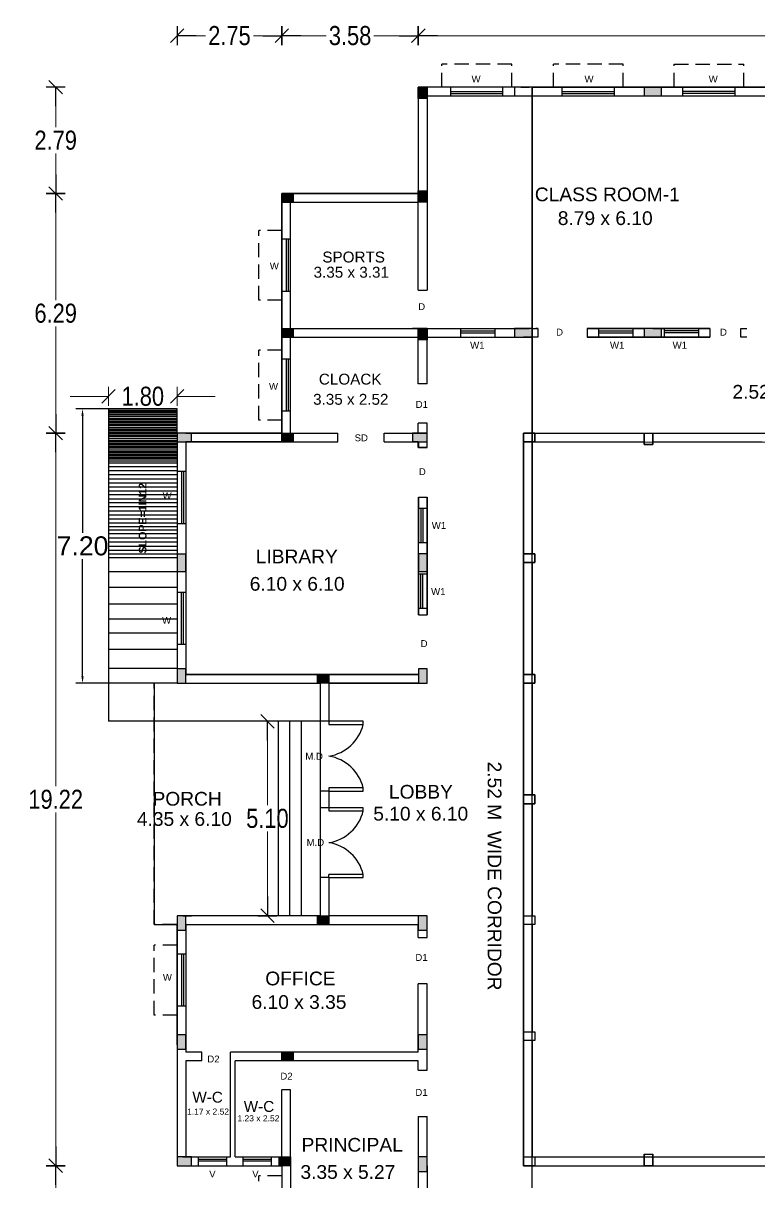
# Model space of a CAD drawing. Header units: metres. Extents: x 54 to 366, y 88 to 219.
# Drawn here: x 53.58 to 72.87, y 187.04 to 217.44 of the extents above; entities that cross this region are included whole.
import ezdxf

# ---------------------------------------------------------------- set-up
doc = ezdxf.new("R2010")
doc.units = ezdxf.units.M
doc.linetypes.add('HIDDEN2', pattern=[0.1875, 0.125, -0.0625])
doc.layers.get('Defpoints').update_dxf_attribs({"lineweight": 18})
doc.layers.add('BLK_1_DA_RAMP_1', color=1, linetype='Continuous', lineweight=0)
for name, color, linetype in [('BLK_1_FLR_0_BLT_UP_AREA_EXISTING', 26, 'Continuous'), ('BLK_1_FLR_0_EXIT_WIDTH_DOOR', 2, 'Continuous'), ('ED', 7, 'Continuous')]:
    doc.layers.add(name, color=color, linetype=linetype)
doc.styles.add('1', font='arialbd.ttf', dxfattribs={"height": 0.45})
doc.styles.get("Standard").update_dxf_attribs({"font": 'arial.ttf', "height": 0.5})
doc.styles.add('style1', font='ARIALN.TTF', dxfattribs={"height": 0.5})
doc.dimstyles.new('11', dxfattribs={"dimtxt": 0.5, "dimasz": 0.5, "dimexe": 0.18, "dimexo": 0.0625, "dimgap": 0.09, "dimtad": 0, "dimtih": 1, "dimtoh": 1, "dimzin": 0, "dimdsep": 46, "dimtxsty": 'style1', "dimblk": 'AR', "dimcen": 0.09, "dimse1": 1, "dimse2": 1, "dimclrd": 256, "dimadec": 0, "dimazin": 0, "dimtfac": 0.7, "dimtofl": 0, "dimtmove": 0, "dimatfit": 3, "dimfxl": 0, "dimfrac": 1, "dimtolj": 1, "dimtzin": 0, "dimlwd": 20, "dimarcsym": 0})
doc.dimstyles.new('STANDARD$0', dxfattribs={"dimtxt": 7, "dimasz": 3, "dimexe": 3, "dimexo": 1, "dimgap": 1.5, "dimtad": 1, "dimdec": 1, "dimzin": 1, "dimdsep": 46, "dimlunit": 4, "dimtxsty": 'Standard', "dimblk": 'OBLIQUE', "dimcen": 0.09375, "dimdle": 1, "dimclrd": 8, "dimclre": 8, "dimclrt": 7, "dimadec": 1, "dimazin": 0, "dimtfac": 1, "dimtdec": 1, "dimtix": 1, "dimtmove": 2, "dimatfit": 3, "dimldrblk": 'ARCHTICK', "dimfxl": 0, "dimfrac": 2, "dimtolj": 1, "dimtzin": 0, "dimarcsym": 0})
pattern_1 = [(0, (0, 0), (0, 6.985), [5.08, -1.905]), (90, (0, 0), (-6.985, 4e-16), [5.08, -1.905])]

# ---------------------------------------------------------------- blocks, each defined once
blk = doc.blocks.new('AR')
for p, q in [((-1, 0), (0, 0)), ((-0.354, -0.354), (0.354, 0.354)), ((0, -0.5), (0, 0.5))]:
    blk.add_line(p, q)
blk = doc.blocks.new('*D67')
at = {"layer": 'Defpoints', "color": 0}
for p in [(60.359, 217.116), (57.614, 206.686), (60.359, 206.686)]:
    blk.add_point(p, dxfattribs=at)
at = {"layer": 'ED', "lineweight": 20}
for p, q in [((58.114, 217.116), (58.359, 217.116)), ((59.859, 217.116), (59.614, 217.116))]:
    blk.add_line(p, q, dxfattribs=at)
at = {"layer": 'ED', "lineweight": 20, "xscale": 0.5, "yscale": 0.5, "zscale": 0.5, "rotation": 180}
blk.add_blockref('AR', (57.614, 217.116), dxfattribs=at)
at = {"layer": 'ED', "lineweight": 20, "xscale": 0.5, "yscale": 0.5, "zscale": 0.5}
blk.add_blockref('AR', (60.359, 217.116), dxfattribs=at)
at = {"layer": 'ED', "color": 0, "insert": (58.987, 217.116), "char_height": 0.5, "attachment_point": 5, "style": 'style1'}
blk.add_mtext('\\A1;2.75', dxfattribs=at)
blk = doc.blocks.new('*D68')
at = {"layer": 'Defpoints', "color": 0}
for p in [(63.939, 217.116), (63.939, 215.766), (60.359, 206.686)]:
    blk.add_point(p, dxfattribs=at)
at = {"layer": 'ED', "lineweight": 20}
for p, q in [((60.859, 217.116), (61.526, 217.116)), ((63.439, 217.116), (62.772, 217.116))]:
    blk.add_line(p, q, dxfattribs=at)
at = {"layer": 'ED', "lineweight": 20, "xscale": 0.5, "yscale": 0.5, "zscale": 0.5, "rotation": 180}
blk.add_blockref('AR', (60.359, 217.116), dxfattribs=at)
at = {"layer": 'ED', "lineweight": 20, "xscale": 0.5, "yscale": 0.5, "zscale": 0.5}
blk.add_blockref('AR', (63.939, 217.116), dxfattribs=at)
at = {"layer": 'ED', "color": 0, "insert": (62.149, 217.116), "char_height": 0.5, "attachment_point": 5, "style": 'style1'}
blk.add_mtext('\\A1;3.58', dxfattribs=at)
blk = doc.blocks.new('*D69')
at = {"layer": 'Defpoints', "color": 0}
for p in [(91.954, 217.116), (91.954, 216.366), (63.939, 215.766)]:
    blk.add_point(p, dxfattribs=at)
at = {"layer": 'ED', "lineweight": 20}
for p, q in [((64.439, 217.116), (77.163, 217.116)), ((91.454, 217.116), (78.73, 217.116))]:
    blk.add_line(p, q, dxfattribs=at)
at = {"layer": 'ED', "lineweight": 20, "xscale": 0.5, "yscale": 0.5, "zscale": 0.5, "rotation": 180}
blk.add_blockref('AR', (63.939, 217.116), dxfattribs=at)
at = {"layer": 'ED', "lineweight": 20, "xscale": 0.5, "yscale": 0.5, "zscale": 0.5}
blk.add_blockref('AR', (91.954, 217.116), dxfattribs=at)
at = {"layer": 'ED', "color": 0, "insert": (77.947, 217.116), "char_height": 0.5, "attachment_point": 5, "style": 'style1'}
blk.add_mtext('\\A1;28.02', dxfattribs=at)
blk = doc.blocks.new('*D59')
at = {"layer": 'Defpoints', "color": 0}
for p in [(57.614, 187.466), (60.359, 181.136), (57.614, 173.94)]:
    blk.add_point(p, dxfattribs=at)
at = {"layer": 'ED', "lineweight": 20}
for p, q in [((58.114, 173.94), (58.359, 173.94)), ((59.859, 173.94), (59.614, 173.94))]:
    blk.add_line(p, q, dxfattribs=at)
at = {"layer": 'ED', "lineweight": 20, "xscale": 0.5, "yscale": 0.5, "zscale": 0.5, "rotation": 180}
blk.add_blockref('AR', (57.614, 173.94), dxfattribs=at)
at = {"layer": 'ED', "lineweight": 20, "xscale": 0.5, "yscale": 0.5, "zscale": 0.5}
blk.add_blockref('AR', (60.359, 173.94), dxfattribs=at)
at = {"layer": 'ED', "color": 0, "insert": (58.987, 173.94), "char_height": 0.5, "attachment_point": 5, "style": 'style1'}
blk.add_mtext('\\A1;2.75', dxfattribs=at)
blk = doc.blocks.new('*D60')
at = {"layer": 'Defpoints', "color": 0}
for p in [(63.939, 215.766), (54.43, 212.976), (63.939, 212.976)]:
    blk.add_point(p, dxfattribs=at)
at = {"layer": 'ED', "lineweight": 20}
for p, q in [((54.43, 215.266), (54.43, 214.717)), ((54.43, 213.476), (54.43, 214.026))]:
    blk.add_line(p, q, dxfattribs=at)
at = {"layer": 'ED', "lineweight": 20, "xscale": 0.5, "yscale": 0.5, "zscale": 0.5}
for p, rotation in [((54.43, 215.766), 90), ((54.43, 212.976), 270)]:
    blk.add_blockref('AR', p, dxfattribs=dict(at, rotation=rotation))
at = {"layer": 'ED', "color": 0, "insert": (54.43, 214.371), "char_height": 0.5, "attachment_point": 5, "style": 'style1'}
blk.add_mtext('\\A1;2.79', dxfattribs=at)
blk = doc.blocks.new('*D61')
at = {"layer": 'Defpoints', "color": 0}
for p in [(62.335, 212.976), (54.43, 206.686), (56.01, 206.686)]:
    blk.add_point(p, dxfattribs=at)
at = {"layer": 'ED', "lineweight": 20}
for p, q in [((54.43, 212.476), (54.43, 210.177)), ((54.43, 207.186), (54.43, 209.486))]:
    blk.add_line(p, q, dxfattribs=at)
at = {"layer": 'ED', "lineweight": 20, "xscale": 0.5, "yscale": 0.5, "zscale": 0.5}
for p, rotation in [((54.43, 212.976), 90), ((54.43, 206.686), 270)]:
    blk.add_blockref('AR', p, dxfattribs=dict(at, rotation=rotation))
at = {"layer": 'ED', "color": 0, "insert": (54.43, 209.831), "char_height": 0.5, "attachment_point": 5, "style": 'style1'}
blk.add_mtext('\\A1;6.29', dxfattribs=at)
blk = doc.blocks.new('*D62')
at = {"layer": 'Defpoints', "color": 0}
for p in [(56.01, 206.686), (54.43, 187.466), (57.614, 187.466)]:
    blk.add_point(p, dxfattribs=at)
at = {"layer": 'ED', "lineweight": 20}
for p, q in [((54.43, 206.186), (54.43, 197.422)), ((54.43, 187.966), (54.43, 196.731))]:
    blk.add_line(p, q, dxfattribs=at)
at = {"layer": 'ED', "lineweight": 20, "xscale": 0.5, "yscale": 0.5, "zscale": 0.5}
for p, rotation in [((54.43, 206.686), 90), ((54.43, 187.466), 270)]:
    blk.add_blockref('AR', p, dxfattribs=dict(at, rotation=rotation))
at = {"layer": 'ED', "color": 0, "insert": (54.43, 197.076), "char_height": 0.5, "attachment_point": 5, "style": 'style1'}
blk.add_mtext('\\A1;19.22', dxfattribs=at)
blk = doc.blocks.new('*D63')
at = {"layer": 'Defpoints', "color": 0}
for p in [(57.614, 187.466), (54.43, 181.136), (60.359, 181.136)]:
    blk.add_point(p, dxfattribs=at)
at = {"layer": 'ED', "lineweight": 20}
for p, q in [((54.43, 186.966), (54.43, 184.647)), ((54.43, 181.636), (54.43, 183.956))]:
    blk.add_line(p, q, dxfattribs=at)
at = {"layer": 'ED', "lineweight": 20, "xscale": 0.5, "yscale": 0.5, "zscale": 0.5}
for p, rotation in [((54.43, 187.466), 90), ((54.43, 181.136), 270)]:
    blk.add_blockref('AR', p, dxfattribs=dict(at, rotation=rotation))
at = {"layer": 'ED', "color": 0, "insert": (54.43, 184.301), "char_height": 0.5, "attachment_point": 5, "style": 'style1'}
blk.add_mtext('\\A1;6.33', dxfattribs=at)
blk = doc.blocks.new('*D66')
at = {"layer": 'BLK_1_DA_RAMP_1', "color": 0, "lineweight": -2}
for p, q in [((56.479, 207.326), (54.954, 207.326)), ((55.134, 207.146), (55.134, 204.072)), ((55.134, 200.306), (55.134, 203.381)), ((56.486, 200.126), (54.954, 200.126))]:
    blk.add_line(p, q, dxfattribs=at)
at = {"layer": 'BLK_1_DA_RAMP_1', "color": 0}
for points in [[(55.104, 207.146), (55.164, 207.146), (55.134, 207.326)], [(55.104, 200.306), (55.164, 200.306), (55.134, 200.126)]]:
    blk.add_solid(points, dxfattribs=at)
at = {"layer": 'Defpoints', "color": 0}
for p in [(56.542, 207.326), (55.134, 200.126), (56.548, 200.126)]:
    blk.add_point(p, dxfattribs=at)
at = {"layer": 'BLK_1_DA_RAMP_1', "color": 0, "insert": (55.134, 203.726), "char_height": 0.5, "attachment_point": 5}
blk.add_mtext('\\A1;7.20', dxfattribs=at)
blk = doc.blocks.new('*D76')
at = {"layer": 'BLK_1_DA_RAMP_1', "lineweight": 20}
for p, q in [((55.314, 207.652), (54.814, 207.652)), ((58.114, 207.652), (58.614, 207.652))]:
    blk.add_line(p, q, dxfattribs=at)
at = {"layer": 'Defpoints', "color": 0}
for p in [(55.814, 207.652), (55.814, 207.326), (57.614, 207.326)]:
    blk.add_point(p, dxfattribs=at)
at = {"layer": 'BLK_1_DA_RAMP_1', "lineweight": 20, "xscale": 0.5, "yscale": 0.5, "zscale": 0.5}
blk.add_blockref('AR', (55.814, 207.652), dxfattribs=at)
at = {"layer": 'BLK_1_DA_RAMP_1', "lineweight": 20, "xscale": 0.5, "yscale": 0.5, "zscale": 0.5, "rotation": 180}
blk.add_blockref('AR', (57.614, 207.652), dxfattribs=at)
at = {"layer": 'BLK_1_DA_RAMP_1', "color": 0, "insert": (56.714, 207.652), "char_height": 0.5, "attachment_point": 5, "style": 'style1'}
blk.add_mtext('\\A1;1.80', dxfattribs=at)
blk = doc.blocks.new('*D108')
at = {"layer": 'BLK_1_FLR_0_EXIT_WIDTH_DOOR', "lineweight": 20}
for p, q in [((59.982, 198.626), (59.982, 196.922)), ((59.982, 194.526), (59.982, 196.231))]:
    blk.add_line(p, q, dxfattribs=at)
at = {"layer": 'Defpoints', "color": 0}
for p in [(60.264, 199.126), (59.982, 194.026), (60.264, 194.026)]:
    blk.add_point(p, dxfattribs=at)
at = {"layer": 'BLK_1_FLR_0_EXIT_WIDTH_DOOR', "lineweight": 20, "xscale": 0.5, "yscale": 0.5, "zscale": 0.5}
for p, rotation in [((59.982, 199.126), 90), ((59.982, 194.026), 270)]:
    blk.add_blockref('AR', p, dxfattribs=dict(at, rotation=rotation))
at = {"layer": 'BLK_1_FLR_0_EXIT_WIDTH_DOOR', "color": 0, "insert": (59.982, 196.576), "char_height": 0.5, "attachment_point": 5, "style": 'style1'}
blk.add_mtext('\\A1;5.10', dxfattribs=at)

msp = doc.modelspace()

# ---------------------------------------------------------------- hatches: boundary and pattern name
at = {"ltscale": 0.23}
h = msp.add_hatch(color=0, dxfattribs=at)
h.dxf.hatch_style = 1
h.paths.add_polyline_path([(63.939, 215.466), (64.169, 215.466), (64.169, 215.766), (63.939, 215.766)])
h = msp.add_hatch()
h.set_pattern_fill('ANGLE', color=256)
h.set_pattern_definition(pattern_1)
h.paths.add_polyline_path([(66.464, 215.536), (66.924, 215.536), (66.924, 215.766), (66.464, 215.766)])
h = msp.add_hatch(color=0, dxfattribs=at)
h.dxf.hatch_style = 1
h.paths.add_polyline_path([(70.319, 215.536), (70.319, 215.766), (69.859, 215.766), (69.859, 215.536)])
h = msp.add_hatch(color=0, dxfattribs=at)
h.dxf.hatch_style = 1
h.paths.add_polyline_path([(60.659, 212.746), (60.659, 212.976), (60.359, 212.976), (60.359, 212.746)])
h = msp.add_hatch(color=0, dxfattribs=at)
h.dxf.hatch_style = 1
h.paths.add_polyline_path([(63.939, 212.746), (64.169, 212.746), (64.169, 213.046), (63.939, 213.046)])
h = msp.add_hatch(color=0, dxfattribs=at)
h.dxf.hatch_style = 1
h.paths.add_polyline_path([(60.659, 209.206), (60.659, 209.436), (60.359, 209.436), (60.359, 209.206)])
h = msp.add_hatch(color=0, dxfattribs=at)
h.dxf.hatch_style = 1
h.paths.add_polyline_path([(63.939, 209.136), (64.169, 209.136), (64.169, 209.436), (63.939, 209.436)])
h = msp.add_hatch(color=0, dxfattribs=at)
h.dxf.hatch_style = 1
h.paths.add_polyline_path([(66.924, 209.206), (66.924, 209.436), (66.464, 209.436), (66.464, 209.206)])
h = msp.add_hatch(color=0, dxfattribs=at)
h.dxf.hatch_style = 1
h.paths.add_polyline_path([(70.319, 209.206), (70.319, 209.436), (69.859, 209.436), (69.859, 209.206)])
h = msp.add_hatch(color=0, dxfattribs=at)
h.dxf.hatch_style = 1
h.paths.add_polyline_path([(57.614, 206.686), (57.994, 206.686), (57.994, 206.456), (57.614, 206.456)])
h = msp.add_hatch(color=0, dxfattribs=at)
h.dxf.hatch_style = 1
h.paths.add_polyline_path([(60.659, 206.456), (60.659, 206.686), (60.359, 206.686), (60.359, 206.456)])
h = msp.add_hatch(color=0, dxfattribs=at)
h.dxf.hatch_style = 1
h.paths.add_polyline_path([(63.789, 206.456), (63.789, 206.686), (64.169, 206.686), (64.169, 206.456)])
h = msp.add_hatch()
h.set_pattern_fill('ANGLE', color=256)
h.set_pattern_definition(pattern_1)
h.paths.add_polyline_path([(66.994, 206.686), (66.694, 206.686), (66.694, 206.456), (66.994, 206.456)])
h.paths.add_polyline_path([(70.089, 206.456), (70.089, 206.686), (69.859, 206.686), (69.859, 206.456)])
h.paths.add_polyline_path([(73.184, 206.455), (73.184, 206.686), (72.954, 206.686), (72.954, 206.455)])
h.paths.add_polyline_path([(76.614, 206.455), (76.614, 206.686), (76.384, 206.686), (76.384, 206.455)])
h.paths.add_polyline_path([(79.704, 206.454), (79.704, 206.686), (79.474, 206.686), (79.474, 206.454)])
h.paths.add_polyline_path([(82.874, 206.454), (82.874, 206.684), (82.574, 206.684), (82.574, 206.454), (82.644, 206.454)])
h = msp.add_hatch(color=0, dxfattribs=at)
h.dxf.hatch_style = 1
h.paths.add_polyline_path([(57.614, 203.054), (57.844, 203.054), (57.844, 203.514), (57.614, 203.514)])
h = msp.add_hatch(color=0, dxfattribs=at)
h.dxf.hatch_style = 1
h.paths.add_polyline_path([(63.944, 203.061), (64.174, 203.061), (64.174, 203.521), (63.944, 203.521)])
h = msp.add_hatch()
h.set_pattern_fill('ANGLE', color=256)
h.set_pattern_definition(pattern_1)
h.paths.add_polyline_path([(66.994, 203.521), (66.694, 203.521), (66.694, 203.291), (66.994, 203.291)])
h.paths.add_polyline_path([(66.994, 200.356), (66.694, 200.356), (66.694, 200.126), (66.994, 200.126)])
h.paths.add_polyline_path([(66.994, 197.194), (66.694, 197.194), (66.694, 196.964), (66.994, 196.964)])
h.paths.add_polyline_path([(66.994, 194.026), (66.694, 194.026), (66.694, 193.796), (66.994, 193.796)])
h.paths.add_polyline_path([(66.994, 190.981), (66.694, 190.981), (66.694, 190.751), (66.994, 190.751)])
h = msp.add_hatch(color=0, dxfattribs=at)
h.dxf.hatch_style = 1
h.paths.add_polyline_path([(57.844, 200.506), (57.844, 200.126), (57.614, 200.126), (57.614, 200.506)])
h = msp.add_hatch(color=0, dxfattribs=at)
h.dxf.hatch_style = 1
h.paths.add_polyline_path([(61.594, 200.126), (61.594, 200.356), (61.294, 200.356), (61.294, 200.126)])
h = msp.add_hatch(color=0, dxfattribs=at)
h.dxf.hatch_style = 1
h.paths.add_polyline_path([(64.174, 200.506), (64.174, 200.126), (63.944, 200.126), (63.944, 200.506)])
h = msp.add_hatch(color=0, dxfattribs=at)
h.dxf.hatch_style = 1
h.paths.add_polyline_path([(57.844, 194.026), (57.844, 193.646), (57.614, 193.646), (57.614, 194.026)])
h = msp.add_hatch(color=0, dxfattribs=at)
h.dxf.hatch_style = 1
h.paths.add_polyline_path([(61.594, 193.796), (61.594, 194.026), (61.294, 194.026), (61.294, 193.796)])
h = msp.add_hatch(color=0, dxfattribs=at)
h.dxf.hatch_style = 1
h.paths.add_polyline_path([(64.169, 194.026), (64.169, 193.646), (63.939, 193.646), (63.939, 194.026)])
h = msp.add_hatch(color=0, dxfattribs=at)
h.dxf.hatch_style = 1
h.paths.add_polyline_path([(57.844, 190.901), (57.844, 190.521), (57.614, 190.521), (57.614, 190.901)])
h = msp.add_hatch(color=0, dxfattribs=at)
h.dxf.hatch_style = 1
h.paths.add_polyline_path([(64.169, 190.901), (64.169, 190.521), (63.939, 190.521), (63.939, 190.901)])
h = msp.add_hatch(color=0, dxfattribs=at)
h.dxf.hatch_style = 1
h.paths.add_polyline_path([(60.659, 190.216), (60.659, 190.446), (60.359, 190.446), (60.359, 190.216)])
h = msp.add_hatch(color=0, dxfattribs=at)
h.dxf.hatch_style = 1
h.paths.add_polyline_path([(57.614, 187.696), (57.994, 187.696), (57.994, 187.466), (57.614, 187.466)])
h = msp.add_hatch(color=0, dxfattribs=at)
h.dxf.hatch_style = 1
h.paths.add_polyline_path([(60.589, 187.466), (60.589, 187.696), (60.289, 187.696), (60.289, 187.466)])
h = msp.add_hatch(color=0, dxfattribs=at)
h.dxf.hatch_style = 1
h.paths.add_polyline_path([(64.169, 187.696), (64.169, 187.316), (63.939, 187.316), (63.939, 187.696)])
h = msp.add_hatch()
h.set_pattern_fill('ANGLE', color=256)
h.set_pattern_definition(pattern_1)
h.paths.add_polyline_path([(66.994, 187.696), (66.694, 187.696), (66.694, 187.466), (66.994, 187.466)])
h.paths.add_polyline_path([(70.089, 187.766), (69.859, 187.766), (69.859, 187.466), (70.089, 187.466)])
h.paths.add_polyline_path([(73.184, 187.766), (72.954, 187.766), (72.954, 187.466), (73.184, 187.466)])
h.paths.add_polyline_path([(76.614, 187.766), (76.384, 187.766), (76.384, 187.466), (76.614, 187.466)])
h.paths.add_polyline_path([(79.704, 187.766), (79.474, 187.766), (79.474, 187.466), (79.704, 187.466)])
h.paths.add_polyline_path([(82.874, 187.696), (82.574, 187.696), (82.574, 187.466), (82.874, 187.466)])

# ---------------------------------------------------------------- linework, layer by layer
at = {"linetype": 'HIDDEN2', "ltscale": 3}
for p, q in [((64.557, 215.766), (64.557, 216.366)), ((66.387, 216.366), (64.557, 216.366)), ((66.387, 215.766), (66.387, 216.366)), ((67.481, 215.766), (67.481, 216.366)), ((69.311, 216.366), (67.481, 216.366)), ((69.311, 215.766), (69.311, 216.366)), ((70.648, 215.766), (70.648, 216.366)), ((70.648, 216.366), (72.478, 216.366)), ((72.478, 215.766), (72.478, 216.366)), ((60.359, 212.006), (59.759, 212.006)), ((59.759, 210.176), (59.759, 212.006)), ((60.359, 210.176), (59.759, 210.176)), ((60.359, 208.861), (59.759, 208.861)), ((59.759, 207.031), (59.759, 208.861)), ((60.359, 207.031), (59.759, 207.031)), ((57.014, 193.796), (57.014, 200.126)), ((57.609, 193.796), (57.014, 193.796)), ((57.614, 193.248), (57.014, 193.248)), ((57.014, 191.418), (57.014, 193.248)), ((57.614, 191.418), (57.014, 191.418)), ((60.359, 187.199), (59.759, 187.199)), ((59.759, 185.369), (59.759, 187.199))]:
    msp.add_line(p, q, dxfattribs=at)
at = {"color": 0, "ltscale": 0.23}
for p, q in [((66.694, 215.766), (63.939, 215.766)), ((63.939, 215.766), (63.939, 212.976)), ((66.624, 215.766), (66.854, 215.766)), ((66.924, 215.766), (82.644, 215.766)), ((72.549, 215.766), (72.779, 215.766)), ((64.169, 215.536), (82.644, 215.536)), ((64.169, 215.536), (64.169, 210.436)), ((60.359, 206.686), (60.359, 212.976)), ((60.359, 212.976), (63.939, 212.976)), ((60.739, 212.976), (60.359, 212.976)), ((60.359, 212.746), (60.739, 212.746)), ((60.359, 212.746), (60.739, 212.746)), ((60.589, 209.436), (60.589, 212.746)), ((60.589, 212.746), (63.939, 212.746)), ((63.939, 210.436), (63.939, 212.746)), ((63.939, 210.436), (64.169, 210.436)), ((60.359, 209.206), (60.739, 209.206)), ((60.589, 209.436), (63.939, 209.436)), ((60.589, 206.686), (60.589, 209.206)), ((60.589, 209.206), (63.939, 209.206)), ((64.169, 209.436), (63.789, 209.436)), ((63.789, 209.206), (63.939, 209.206)), ((63.939, 209.436), (64.169, 209.436)), ((63.939, 207.985), (63.939, 209.206)), ((64.169, 209.436), (66.694, 209.436)), ((64.169, 209.206), (66.924, 209.206)), ((64.169, 207.985), (64.169, 209.206)), ((66.624, 209.436), (66.854, 209.436)), ((67.074, 209.206), (66.694, 209.206)), ((66.924, 209.436), (67.074, 209.436)), ((67.074, 209.436), (67.024, 209.436)), ((67.074, 209.436), (67.074, 209.206)), ((69.859, 209.436), (68.369, 209.436)), ((68.369, 209.436), (68.369, 209.206)), ((68.369, 209.436), (69.859, 209.436)), ((71.579, 209.206), (68.369, 209.206)), ((68.369, 209.206), (71.579, 209.206)), ((71.579, 209.436), (70.089, 209.436)), ((70.089, 209.436), (71.579, 209.436)), ((71.579, 209.436), (71.579, 209.206)), ((72.394, 209.206), (72.394, 209.436)), ((72.394, 209.436), (72.544, 209.436)), ((72.394, 209.436), (72.444, 209.436)), ((72.544, 209.206), (72.394, 209.206)), ((72.399, 209.436), (72.549, 209.436)), ((72.549, 209.206), (72.399, 209.206)), ((64.169, 207.985), (64.169, 208.306)), ((64.169, 207.985), (63.939, 207.985)), ((55.814, 207.326), (55.814, 199.126)), ((63.939, 206.686), (63.939, 206.948)), ((64.169, 206.948), (63.939, 206.948)), ((64.169, 206.686), (64.169, 206.948)), ((64.169, 206.686), (64.169, 206.948)), ((57.994, 206.686), (57.614, 206.686)), ((57.614, 206.686), (57.614, 200.361)), ((57.614, 206.456), (57.994, 206.456)), ((57.839, 206.686), (60.359, 206.686)), ((60.589, 206.456), (57.839, 206.456)), ((57.839, 206.456), (60.589, 206.456)), ((57.844, 206.456), (57.844, 200.361)), ((57.994, 206.456), (57.994, 206.686)), ((60.359, 206.456), (60.739, 206.456)), ((60.589, 206.686), (61.824, 206.686)), ((60.589, 206.456), (61.824, 206.456)), ((61.824, 206.456), (61.824, 206.686)), ((63.044, 206.686), (63.789, 206.686)), ((63.044, 206.456), (63.044, 206.686)), ((63.044, 206.456), (63.789, 206.456)), ((64.169, 206.686), (63.789, 206.686)), ((63.789, 206.686), (64.169, 206.686)), ((64.169, 206.686), (63.789, 206.686)), ((63.939, 206.456), (63.789, 206.456)), ((63.789, 206.456), (63.939, 206.456)), ((63.789, 206.456), (64.169, 206.456)), ((63.939, 206.306), (63.939, 206.456)), ((63.944, 206.456), (63.944, 206.306)), ((64.169, 206.306), (64.169, 206.686)), ((64.169, 206.456), (64.169, 206.686)), ((66.994, 206.686), (66.694, 206.686)), ((66.694, 206.456), (66.994, 206.456)), ((66.994, 206.456), (66.994, 206.686)), ((69.859, 206.686), (69.859, 206.386)), ((70.089, 206.386), (70.089, 206.686)), ((64.169, 206.306), (63.939, 206.306)), ((63.944, 206.306), (63.944, 206.356)), ((63.944, 206.306), (64.174, 206.306)), ((69.859, 206.386), (70.089, 206.386)), ((63.944, 203.816), (63.944, 205.011)), ((63.944, 205.011), (64.174, 205.011)), ((63.944, 205.011), (63.944, 203.816)), ((64.174, 201.916), (64.174, 205.011)), ((64.174, 205.011), (64.174, 201.916)), ((63.944, 202.996), (63.944, 203.816)), ((66.994, 203.521), (66.694, 203.521)), ((66.994, 203.291), (66.994, 203.521)), ((66.694, 203.291), (66.994, 203.291)), ((63.944, 201.916), (63.944, 202.996)), ((63.944, 202.996), (63.944, 201.916)), ((63.944, 201.916), (64.174, 201.916)), ((57.614, 200.506), (57.614, 200.126)), ((57.839, 200.356), (63.939, 200.356)), ((63.939, 200.356), (57.839, 200.356)), ((57.844, 200.126), (57.844, 200.506)), ((61.364, 200.356), (61.594, 200.356)), ((63.944, 200.506), (63.944, 200.126)), ((64.174, 200.126), (64.174, 200.506)), ((66.994, 200.356), (66.694, 200.356)), ((66.994, 200.126), (66.994, 200.356)), ((57.614, 200.126), (57.844, 200.126)), ((57.839, 200.126), (61.364, 200.126)), ((61.594, 200.126), (64.169, 200.126)), ((63.939, 200.126), (61.594, 200.126)), ((63.944, 200.126), (64.174, 200.126)), ((66.694, 200.126), (66.994, 200.126)), ((66.994, 197.194), (66.694, 197.194)), ((66.994, 196.964), (66.994, 197.194)), ((66.694, 196.964), (66.994, 196.964)), ((57.614, 194.026), (57.614, 187.466)), ((61.364, 194.026), (57.614, 194.026)), ((57.764, 194.026), (57.994, 194.026)), ((61.364, 194.026), (61.214, 194.026)), ((64.169, 194.026), (61.594, 194.026)), ((64.169, 193.456), (64.169, 194.026)), ((57.844, 193.796), (57.844, 190.446)), ((57.844, 193.796), (63.939, 193.796)), ((61.594, 193.796), (61.364, 193.796)), ((63.939, 193.456), (63.939, 193.796)), ((63.939, 193.456), (64.169, 193.456)), ((63.939, 190.446), (63.939, 192.236)), ((64.169, 192.236), (63.939, 192.236)), ((64.169, 190.446), (64.169, 192.236)), ((57.619, 190.821), (57.614, 190.821)), ((58.264, 190.216), (58.264, 190.446)), ((63.939, 190.446), (59.014, 190.446)), ((59.014, 190.216), (59.014, 190.446)), ((64.169, 189.974), (64.169, 190.446)), ((58.264, 190.216), (57.844, 190.216)), ((57.844, 190.216), (57.844, 187.696)), ((59.014, 187.696), (59.014, 190.216)), ((63.939, 190.216), (59.134, 190.216)), ((59.134, 187.696), (59.134, 190.216)), ((63.939, 189.974), (63.939, 190.216)), ((63.939, 189.974), (64.169, 189.974)), ((60.589, 189.456), (60.359, 189.456)), ((60.359, 187.696), (60.359, 189.456)), ((60.589, 187.466), (60.589, 189.456)), ((63.939, 188.754), (64.169, 188.754)), ((63.939, 188.754), (63.939, 184.946)), ((64.169, 188.661), (64.169, 188.754)), ((64.169, 187.466), (64.169, 188.661)), ((57.764, 187.696), (57.994, 187.696)), ((57.844, 187.696), (59.014, 187.696)), ((59.134, 187.696), (60.359, 187.696)), ((69.859, 187.766), (69.859, 187.466)), ((70.089, 187.466), (70.089, 187.766)), ((57.614, 187.466), (60.359, 187.466)), ((60.359, 187.466), (60.359, 181.146)), ((60.589, 187.466), (60.589, 184.946)), ((63.939, 187.316), (64.169, 187.316)), ((64.169, 187.466), (64.169, 184.946)), ((69.859, 187.466), (70.089, 187.466))]:
    msp.add_line(p, q, dxfattribs=at)
at = {"color": 0, "lineweight": 25, "ltscale": 0.23}
for p, q in [((64.787, 215.536), (64.787, 215.766)), ((64.787, 215.651), (66.157, 215.651)), ((64.787, 215.601), (66.157, 215.601)), ((66.157, 215.536), (66.157, 215.766)), ((67.711, 215.536), (67.711, 215.766)), ((67.711, 215.651), (69.081, 215.651)), ((67.711, 215.601), (69.081, 215.601)), ((69.081, 215.536), (69.081, 215.766)), ((70.878, 215.536), (70.878, 215.766)), ((72.248, 215.651), (70.878, 215.651)), ((72.248, 215.601), (70.878, 215.601)), ((72.248, 215.536), (72.248, 215.766)), ((60.589, 211.776), (60.359, 211.776)), ((60.474, 211.776), (60.474, 210.406)), ((60.524, 211.776), (60.524, 210.406)), ((60.589, 210.406), (60.359, 210.406)), ((65.048, 209.436), (65.048, 209.206)), ((65.048, 209.371), (65.948, 209.371)), ((65.048, 209.321), (65.948, 209.321)), ((65.948, 209.436), (65.948, 209.206)), ((68.664, 209.436), (68.664, 209.206)), ((68.664, 209.371), (69.564, 209.371)), ((68.664, 209.321), (69.564, 209.321)), ((69.564, 209.436), (69.564, 209.206)), ((70.384, 209.436), (70.384, 209.206)), ((71.284, 209.371), (70.384, 209.371)), ((71.284, 209.321), (70.384, 209.321)), ((71.284, 209.436), (71.284, 209.206)), ((60.589, 208.631), (60.359, 208.631)), ((60.474, 208.631), (60.474, 207.261)), ((60.524, 208.631), (60.524, 207.261)), ((60.589, 207.261), (60.359, 207.261)), ((66.694, 206.686), (82.874, 206.684)), ((66.694, 187.466), (66.694, 206.686)), ((66.694, 206.686), (66.694, 187.466)), ((66.924, 206.456), (66.924, 203.521)), ((66.924, 206.456), (69.859, 206.456)), ((70.089, 206.456), (72.954, 206.455)), ((57.844, 205.678), (57.614, 205.678)), ((57.729, 205.678), (57.729, 204.308)), ((57.779, 205.678), (57.779, 204.308)), ((63.944, 204.716), (64.174, 204.716)), ((64.009, 204.716), (64.009, 203.816)), ((64.059, 204.716), (64.059, 203.816)), ((57.844, 204.308), (57.614, 204.308)), ((63.944, 203.816), (64.174, 203.816)), ((66.924, 203.291), (66.924, 200.356)), ((63.944, 202.996), (64.174, 202.996)), ((64.009, 202.096), (64.009, 202.996)), ((64.059, 202.096), (64.059, 202.996)), ((57.844, 202.51), (57.614, 202.51)), ((57.729, 201.14), (57.729, 202.51)), ((57.779, 201.14), (57.779, 202.51)), ((63.944, 202.096), (64.174, 202.096)), ((57.844, 201.14), (57.614, 201.14)), ((61.364, 200.126), (61.364, 194.026)), ((61.594, 200.126), (61.594, 199.126)), ((66.924, 200.126), (66.924, 197.194)), ((60.264, 199.126), (60.264, 194.026)), ((60.564, 199.126), (60.564, 194.026)), ((60.864, 199.126), (60.864, 194.026)), ((61.594, 199.126), (61.364, 199.126)), ((62.494, 199.126), (61.594, 199.126)), ((61.594, 199.126), (61.594, 199.046)), ((61.594, 199.046), (62.494, 199.046)), ((62.494, 199.046), (62.494, 199.126)), ((62.494, 197.376), (61.594, 197.376)), ((61.594, 197.376), (61.594, 197.296)), ((62.494, 197.296), (62.494, 197.376)), ((61.594, 197.296), (61.364, 197.296)), ((61.594, 197.296), (61.594, 196.856)), ((61.594, 197.296), (62.494, 197.296)), ((61.594, 196.856), (61.364, 196.856)), ((62.494, 196.856), (61.594, 196.856)), ((61.594, 196.856), (61.594, 196.776)), ((61.594, 196.776), (62.494, 196.776)), ((62.494, 196.776), (62.494, 196.856)), ((66.924, 196.964), (66.924, 194.026)), ((61.594, 195.026), (61.364, 195.026)), ((62.494, 195.106), (61.594, 195.106)), ((61.594, 195.026), (61.594, 195.106)), ((61.594, 195.026), (61.594, 194.026)), ((61.594, 195.026), (62.494, 195.026)), ((62.494, 195.026), (62.494, 195.106)), ((66.924, 193.796), (66.924, 190.981)), ((57.844, 193.018), (57.614, 193.018)), ((57.729, 193.018), (57.729, 191.648)), ((57.779, 193.018), (57.779, 191.648)), ((57.844, 191.648), (57.614, 191.648)), ((66.924, 190.751), (66.924, 187.696)), ((58.162, 187.696), (58.162, 187.466)), ((58.912, 187.631), (58.162, 187.631)), ((58.912, 187.581), (58.162, 187.581)), ((58.912, 187.696), (58.912, 187.466)), ((59.333, 187.696), (59.333, 187.466)), ((60.083, 187.631), (59.333, 187.631)), ((60.083, 187.581), (59.333, 187.581)), ((60.083, 187.696), (60.083, 187.466)), ((66.924, 187.696), (69.859, 187.696)), ((70.089, 187.696), (72.954, 187.696)), ((66.694, 187.466), (82.874, 187.466))]:
    msp.add_line(p, q, dxfattribs=at)
for p, q in [((57.614, 207.326), (55.814, 207.326)), ((57.614, 207.285), (55.814, 207.285)), ((57.614, 207.249), (55.814, 207.249)), ((57.614, 207.208), (55.814, 207.208)), ((57.614, 207.167), (55.814, 207.167)), ((57.614, 207.12), (55.814, 207.12)), ((57.614, 207.069), (55.814, 207.069)), ((57.614, 206.686), (57.614, 207.326)), ((57.614, 207.036), (55.814, 207.036)), ((57.614, 206.995), (55.814, 206.995)), ((57.614, 206.959), (55.814, 206.959)), ((57.614, 206.918), (55.814, 206.918)), ((57.614, 206.876), (55.814, 206.876)), ((57.614, 206.83), (55.814, 206.83)), ((57.614, 206.779), (55.814, 206.779)), ((57.614, 206.746), (55.814, 206.746)), ((57.614, 206.705), (55.814, 206.705)), ((57.614, 206.669), (55.814, 206.669)), ((57.614, 206.627), (55.814, 206.627)), ((57.614, 206.586), (55.814, 206.586)), ((57.614, 206.54), (55.814, 206.54)), ((57.614, 206.488), (55.814, 206.488)), ((57.614, 206.45), (55.814, 206.45)), ((57.614, 206.409), (55.814, 206.409)), ((57.614, 206.373), (55.814, 206.373)), ((57.614, 206.332), (55.814, 206.332)), ((57.614, 206.291), (55.814, 206.291)), ((57.614, 206.244), (55.814, 206.244)), ((57.614, 206.193), (55.814, 206.193)), ((57.614, 206.16), (55.814, 206.16)), ((57.614, 206.119), (55.814, 206.119)), ((57.614, 206.083), (55.814, 206.083)), ((57.614, 206.042), (55.814, 206.042)), ((57.614, 206), (55.814, 206)), ((57.614, 205.954), (55.814, 205.954)), ((57.614, 205.903), (55.814, 205.903)), ((57.614, 205.799), (55.814, 205.799)), ((57.614, 205.701), (55.814, 205.701)), ((57.614, 205.59), (55.814, 205.59)), ((57.614, 205.483), (55.814, 205.483)), ((57.614, 205.373), (55.814, 205.373)), ((57.614, 205.269), (55.814, 205.269)), ((57.614, 205.168), (55.814, 205.168)), ((57.614, 205.067), (55.814, 205.067)), ((57.614, 204.958), (55.814, 204.958)), ((57.614, 204.86), (55.814, 204.86)), ((57.614, 204.75), (55.814, 204.75)), ((57.614, 204.643), (55.814, 204.643)), ((57.614, 204.532), (55.814, 204.532)), ((57.614, 204.428), (55.814, 204.428)), ((57.614, 204.327), (55.814, 204.327)), ((57.614, 204.227), (55.814, 204.227)), ((57.614, 204.142), (55.814, 204.142)), ((57.614, 204.045), (55.814, 204.045)), ((57.614, 203.934), (55.814, 203.934)), ((57.614, 203.827), (55.814, 203.827)), ((57.614, 203.717), (55.814, 203.717)), ((57.614, 203.612), (55.814, 203.612)), ((57.614, 203.512), (55.814, 203.512)), ((57.614, 203.411), (55.814, 203.411)), ((57.614, 203.052), (55.814, 203.052)), ((57.614, 202.634), (55.814, 202.634)), ((57.614, 202.2), (55.814, 202.2)), ((57.614, 201.808), (55.814, 201.808)), ((57.614, 201.44), (55.814, 201.44)), ((57.614, 201.006), (55.814, 201.006)), ((57.614, 200.513), (55.814, 200.513)), ((57.614, 200.126), (55.814, 200.126)), ((61.364, 199.126), (55.814, 199.126)), ((58.264, 190.446), (57.844, 190.446))]:
    msp.add_line(p, q)
at = {"color": 0, "ltscale": 0.23}
for points in [[(63.939, 215.766), (64.169, 215.766), (64.169, 215.466)], [(60.359, 212.746), (60.359, 212.976), (60.659, 212.976)], [(63.939, 213.046), (64.169, 213.046), (64.169, 212.746)], [(60.359, 209.206), (60.359, 209.436), (60.659, 209.436)], [(63.939, 209.436), (64.169, 209.436), (64.169, 209.136)], [(60.359, 206.456), (60.359, 206.686), (60.659, 206.686)], [(61.294, 200.126), (61.294, 200.356), (61.594, 200.356)], [(61.294, 193.796), (61.294, 194.026), (61.594, 194.026)], [(60.359, 190.216), (60.359, 190.446), (60.659, 190.446)], [(60.289, 187.466), (60.289, 187.696), (60.589, 187.696)]]:
    msp.add_lwpolyline(points, dxfattribs=at)
for points in [[(63.939, 215.766), (64.169, 215.766), (64.169, 215.466), (63.939, 215.466)], [(66.924, 215.536), (66.924, 215.766), (66.464, 215.766), (66.464, 215.536)], [(70.319, 215.536), (70.319, 215.766), (69.859, 215.766), (69.859, 215.536)], [(60.359, 212.746), (60.359, 212.976), (60.659, 212.976), (60.659, 212.746)], [(63.939, 213.046), (64.169, 213.046), (64.169, 212.746), (63.939, 212.746)], [(60.359, 209.206), (60.359, 209.436), (60.659, 209.436), (60.659, 209.206)], [(63.939, 209.436), (64.169, 209.436), (64.169, 209.136), (63.939, 209.136)], [(66.924, 209.206), (66.924, 209.436), (66.464, 209.436), (66.464, 209.206)], [(70.319, 209.206), (70.319, 209.436), (69.859, 209.436), (69.859, 209.206)], [(57.994, 206.686), (57.614, 206.686), (57.614, 206.456), (57.994, 206.456)], [(60.359, 206.456), (60.359, 206.686), (60.659, 206.686), (60.659, 206.456)], [(64.169, 206.686), (63.789, 206.686), (63.789, 206.456), (64.169, 206.456)], [(66.694, 206.686), (66.994, 206.686), (66.994, 206.456), (66.694, 206.456)], [(70.089, 206.686), (70.089, 206.386), (69.859, 206.386), (69.859, 206.686)], [(57.614, 203.054), (57.844, 203.054), (57.844, 203.514), (57.614, 203.514)], [(63.944, 203.061), (64.174, 203.061), (64.174, 203.521), (63.944, 203.521)], [(66.694, 203.521), (66.994, 203.521), (66.994, 203.291), (66.694, 203.291)], [(57.844, 200.126), (57.844, 200.506), (57.614, 200.506), (57.614, 200.126)], [(61.294, 200.126), (61.294, 200.356), (61.594, 200.356), (61.594, 200.126)], [(64.174, 200.126), (64.174, 200.506), (63.944, 200.506), (63.944, 200.126)], [(66.694, 200.356), (66.994, 200.356), (66.994, 200.126), (66.694, 200.126)], [(66.694, 197.194), (66.994, 197.194), (66.994, 196.964), (66.694, 196.964)], [(57.844, 193.646), (57.844, 194.026), (57.614, 194.026), (57.614, 193.646)], [(61.294, 193.796), (61.294, 194.026), (61.594, 194.026), (61.594, 193.796)], [(64.169, 193.646), (64.169, 194.026), (63.939, 194.026), (63.939, 193.646)], [(66.694, 194.026), (66.994, 194.026), (66.994, 193.796), (66.694, 193.796)], [(66.694, 190.981), (66.994, 190.981), (66.994, 190.751), (66.694, 190.751)], [(57.844, 190.521), (57.844, 190.901), (57.614, 190.901), (57.614, 190.521)], [(64.169, 190.521), (64.169, 190.901), (63.939, 190.901), (63.939, 190.521)], [(60.359, 190.216), (60.359, 190.446), (60.659, 190.446), (60.659, 190.216)], [(57.994, 187.696), (57.614, 187.696), (57.614, 187.466), (57.994, 187.466)], [(60.289, 187.466), (60.289, 187.696), (60.589, 187.696), (60.589, 187.466)], [(64.169, 187.316), (64.169, 187.696), (63.939, 187.696), (63.939, 187.316)], [(66.694, 187.696), (66.994, 187.696), (66.994, 187.466), (66.694, 187.466)], [(70.089, 187.766), (70.089, 187.466), (69.859, 187.466), (69.859, 187.766)]]:
    msp.add_lwpolyline(points, close=True, dxfattribs=at)
at = {"color": 0, "lineweight": 25, "ltscale": 0.23}
for centre, start, end in [((61.421, 199.301), 279.0516, 346.6574), ((61.421, 197.122), 13.3426, 80.9484), ((61.421, 197.031), 279.0516, 346.6574), ((61.421, 194.852), 13.3426, 80.9484)]:
    msp.add_arc(centre, 1.103, start, end, dxfattribs=at)
at = {"layer": 'BLK_1_DA_RAMP_1'}
msp.add_lwpolyline([(55.814, 207.326), (57.614, 207.326), (57.614, 200.126), (55.814, 200.126)], close=True, dxfattribs=at)
at = {"layer": 'BLK_1_FLR_0_BLT_UP_AREA_EXISTING', "color": 26}
for points in [[(66.924, 215.766), (63.939, 215.766), (63.939, 212.976), (60.359, 212.976), (60.359, 206.686), (57.614, 206.686), (57.614, 200.126), (57.014, 200.126), (57.014, 193.796), (57.609, 193.796), (57.614, 187.466), (60.359, 187.466), (60.359, 181.136), (63.939, 181.136), (63.939, 178.386), (66.924, 178.386), (66.924, 215.766)], [(66.924, 206.456), (82.644, 206.454), (82.644, 215.766), (66.924, 215.766), (66.924, 206.456)], [(66.924, 187.696), (82.644, 187.696), (82.644, 178.386), (66.924, 178.386), (66.924, 187.696)]]:
    msp.add_lwpolyline(points, close=True, dxfattribs=at)

# ---------------------------------------------------------------- texts
at = {"linetype": 'Continuous'}
for s, height, p in [('W', 0.18, (65.335, 215.888)), ('W', 0.18, (68.297, 215.888)), ('W', 0.18, (71.553, 215.888)), ('CLASS ROOM-1', 0.36, (66.994, 212.772)), ('8.79 x 6.10', 0.36, (67.596, 212.148)), ('SPORTS', 0.2859, (61.422, 211.165)), ('W', 0.18, (60.045, 210.983)), ('3.35 x 3.31', 0.28586, (61.193, 210.766)), ('D', 0.18, (63.936, 209.917)), ('D', 0.18, (67.552, 209.247)), ('D', 0.18, (71.85, 209.247)), ('W1', 0.18, (65.298, 208.903)), ('W1', 0.18, (68.965, 208.903)), ('W1', 0.18, (70.607, 208.903)), ('W', 0.18, (60.023, 207.824)), ('CLOACK', 0.2859, (61.331, 207.961)), ('2.52 M  WIDE CORRIDOR', 0.36, (72.176, 207.592)), ('3.35 x 2.52', 0.28586, (61.18, 207.432)), ('D1', 0.18, (63.87, 207.35)), ('SD', 0.18, (62.269, 206.474)), ('W', 0.18, (57.233, 204.952)), ('W1', 0.18, (64.291, 204.175)), ('LIBRARY', 0.36, (59.676, 203.271)), ('6.10 x 6.10', 0.36, (59.518, 202.553)), ('W1', 0.18, (64.274, 202.44)), ('W', 0.18, (57.22, 201.687)), ('LOBBY', 0.36, (63.168, 197.097)), ('PORCH', 0.36, (56.969, 196.913)), ('4.35 x 6.10', 0.36, (56.559, 196.383)), ('5.10 x 6.10', 0.36, (62.758, 196.522)), ('D1', 0.18, (63.862, 192.839)), ('W', 0.18, (57.241, 192.319)), ('OFFICE', 0.36, (59.925, 192.198)), ('6.10 x 3.35', 0.36, (59.566, 191.58)), ('D2', 0.18, (58.406, 190.175)), ('D2', 0.18, (60.322, 189.725)), ('W-C', 0.2859, (58.015, 189.12)), ('D1', 0.18, (63.862, 189.298)), ('W-C', 0.2859, (59.362, 188.877)), ('1.17 x 2.52', 0.15919, (57.875, 188.806)), ('1.23 x 2.52', 0.15919, (59.196, 188.629)), ('PRINCIPAL', 0.36, (60.878, 187.834)), ('V', 0.18, (58.456, 187.157)), ('V', 0.18, (59.584, 187.157)), ('3.35 x 5.27', 0.36, (60.848, 187.12))]:
    msp.add_text(s, height=height, dxfattribs=at).set_placement(p)
at = {"color": 0, "lineweight": 25, "ltscale": 0.23}
for s, p in [('D', (63.953, 205.586)), ('D', (63.999, 201.075)), ('M.D', (60.976, 198.119)), ('M.D', (61.01, 195.858))]:
    msp.add_text(s, height=0.18, dxfattribs=at).set_placement(p)
at = {"linetype": 'Continuous'}
msp.add_text('2.52 M  WIDE CORRIDOR', height=0.36, rotation=270, dxfattribs=at).set_placement((65.758, 198.069))
at = {"layer": 'BLK_1_DA_RAMP_1', "insert": (56.61, 203.528), "char_height": 0.2, "attachment_point": 1, "rotation": 90, "style": '1'}
msp.add_mtext_dynamic_manual_height_columns('SLOPE=1IN12', width=1.8, gutter_width=2.25, heights=[0], dxfattribs=at)

# ---------------------------------------------------------------- dimensions: what is measured, and where the dimension line sits
at = {"layer": 'BLK_1_DA_RAMP_1', "color": 2}
dim = msp.add_linear_dim(base=(55.814, 207.652), p1=(57.614, 207.326), p2=(55.814, 207.326), dimstyle='11', override={"dimpost": '\\X'}, dxfattribs=at)
dim.commit()
dim.dimension.update_dxf_attribs({"geometry": '*D76', "text_midpoint": (56.714, 207.652), "dimtype": 160})
at = {"layer": 'BLK_1_DA_RAMP_1', "color": 1}
dim = msp.add_linear_dim(base=(55.134, 200.126), p1=(56.542, 207.326), p2=(56.548, 200.126), angle=270, dimstyle='STANDARD$0', override={"dimtxt": 0.5, "dimasz": 0.18, "dimexe": 0.18, "dimexo": 0.0625, "dimgap": 0.09, "dimtad": 0, "dimtih": 1, "dimtoh": 1, "dimdec": 2, "dimzin": 0, "dimlunit": 2, "dimpost": '', "dimcen": 0.09, "dimdle": 0, "dimclrd": 0, "dimclre": 0, "dimclrt": 0, "dimadec": 0, "dimtdec": 2, "dimtix": 0, "dimtofl": 0, "dimtmove": 0, "dimfrac": 0}, dxfattribs=at)
dim.commit()
dim.dimension.update_dxf_attribs({"geometry": '*D66', "text_midpoint": (55.134, 203.726), "dimtype": 160})
at = {"layer": 'BLK_1_FLR_0_EXIT_WIDTH_DOOR'}
dim = msp.add_linear_dim(base=(59.982, 194.026), p1=(60.264, 199.126), p2=(60.264, 194.026), angle=90, dimstyle='11', override={"dimpost": '\\X'}, dxfattribs=at)
dim.commit()
dim.dimension.update_dxf_attribs({"geometry": '*D108', "text_midpoint": (59.982, 196.576)})
at = {"layer": 'ED'}
for base, p1, p2, override, picture, middle in [((60.359406309, 217.116167945), (57.614406309, 206.686368328), (60.359406309, 206.686368328), {"dimpost": '\\X', "dimfxl": 3, "dimfxlon": 1, "dimarcsym": 1}, '*D67', (58.986906309, 217.116167945)), ((63.939, 217.116), (60.359, 206.686), (63.939, 215.766), {"dimpost": '\\X', "dimtmove": 1, "dimfxl": 3, "dimfxlon": 1, "dimarcsym": 1}, '*D68', (62.149, 217.116)), ((91.954406309, 217.116167945), (63.939406309, 215.766368328), (91.954406309, 216.366368328), {"dimpost": '\\X', "dimtmove": 1, "dimfxl": 3, "dimfxlon": 1, "dimarcsym": 1}, '*D69', (77.946906309, 217.116167945)), ((57.614406309, 173.940002779), (60.359406309, 181.136368328), (57.614406309, 187.466368328), {"dimpost": '\\X', "dimtmove": 1, "dimfxl": 3, "dimfxlon": 1, "dimarcsym": 1}, '*D59', (58.986906309, 173.940002779))]:
    dim = msp.add_linear_dim(base=base, p1=p1, p2=p2, dimstyle='11', override=override, dxfattribs=at)
    dim.commit()
    dim.dimension.update_dxf_attribs({"geometry": picture, "text_midpoint": middle})
for base, p1, p2, override, picture, middle in [((54.43, 212.976), (63.939, 215.766), (63.939, 212.976), {"dimpost": '\\X', "dimfxl": 3, "dimfxlon": 1, "dimarcsym": 1}, '*D60', (54.43, 214.371)), ((54.43, 206.686), (62.335, 212.976), (56.01, 206.686), {"dimpost": '\\X', "dimtmove": 1, "dimfxl": 3, "dimfxlon": 1, "dimarcsym": 1}, '*D61', (54.43, 209.831)), ((54.43, 187.466), (56.01, 206.686), (57.614, 187.466), {"dimpost": '\\X', "dimtmove": 1, "dimfxl": 3, "dimfxlon": 1, "dimarcsym": 1}, '*D62', (54.43, 197.076)), ((54.43, 181.136), (57.614, 187.466), (60.359, 181.136), {"dimpost": '\\X', "dimtmove": 1, "dimfxl": 3, "dimfxlon": 1, "dimarcsym": 1}, '*D63', (54.43, 184.301))]:
    dim = msp.add_linear_dim(base=base, p1=p1, p2=p2, angle=90, dimstyle='11', override=override, dxfattribs=at)
    dim.commit()
    dim.dimension.update_dxf_attribs({"geometry": picture, "text_midpoint": middle})

doc.saveas('drawing.dxf')
